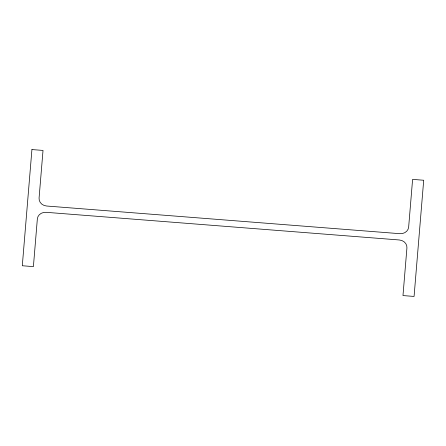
<?xml version="1.0" encoding="UTF-8"?>
<svg xmlns="http://www.w3.org/2000/svg" width="446" height="446" viewBox="0 0 446 446"><rect width="100%" height="100%" fill="white"/><g stroke="black" fill="none" stroke-linecap="round" stroke-linejoin="round"><path stroke-width="0.67" d="M31.928 149.561L22.3 265.749L33.4 266.619L37.347 218.93A8.184 7.287 3.5 0 1 46.111 212.313L399.371 239.981A8.184 7.287 3.5 0 1 406.93 247.887L402.978 295.57L414.072 296.439L423.7 180.251L412.6 179.381L408.653 227.07A8.184 7.287 3.5 0 1 399.889 233.687L46.629 206.019A8.184 7.287 3.5 0 1 39.07 198.113L43.022 150.43L31.928 149.561"/></g></svg>
